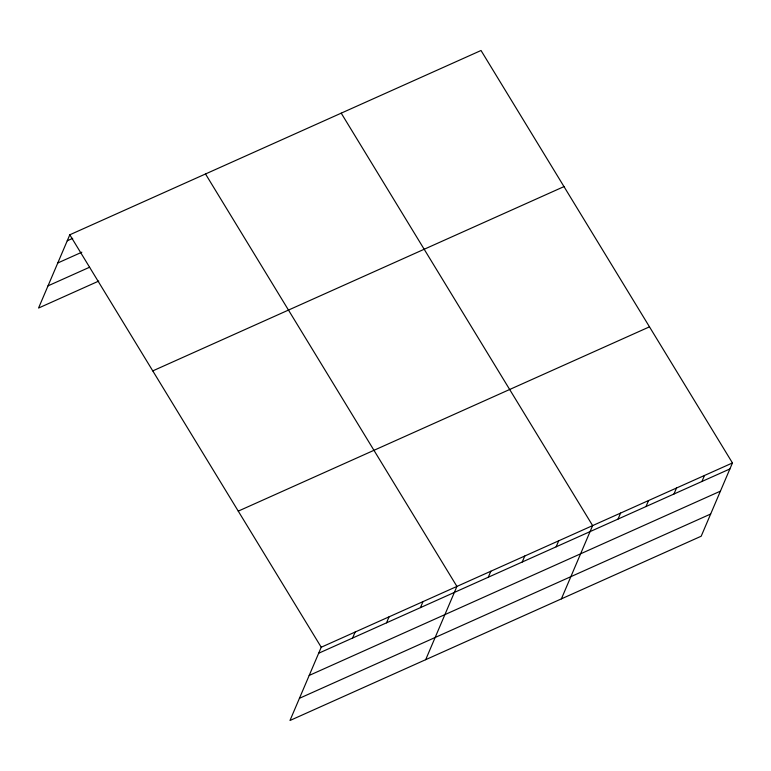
<?xml version="1.0" encoding="UTF-8"?>
<svg xmlns="http://www.w3.org/2000/svg" width="771" height="771" viewBox="0 0 771 771"><rect width="100%" height="100%" fill="white"/><g stroke="black" fill="none" stroke-linecap="round" stroke-linejoin="round"><path stroke-width="1.16" d="M732.45 462.947L321.228 647.235L289.973 720.5L701.196 536.211L732.45 462.947L481.027 50.5L69.804 234.789L38.55 308.053L98.746 281.078M352.588 638.031L355.152 632.027M386.512 622.833L389.076 616.829M420.446 607.625L423 601.621M425.679 659.687L456.924 586.423L205.51 173.967M488.294 577.219L490.857 571.215M522.218 562.011L524.781 556.007M556.142 546.812L558.705 540.808M561.384 598.874L592.629 525.6L341.216 113.154M618.034 519.076L620.597 513.072M646.002 506.547L648.556 500.543M673.96 494.009L676.524 488.004M701.928 481.48L704.482 475.476M67.241 240.793L72.715 238.335M57.777 262.988L81.851 252.194M48.014 285.858L89.609 267.219M152.774 370.89L563.996 186.601M238.258 511.125L649.481 326.837M318.664 653.239L729.886 468.951M309.19 675.435L720.422 491.146M299.437 698.304L710.669 514.016M69.804 234.789L321.228 647.235"/></g></svg>
